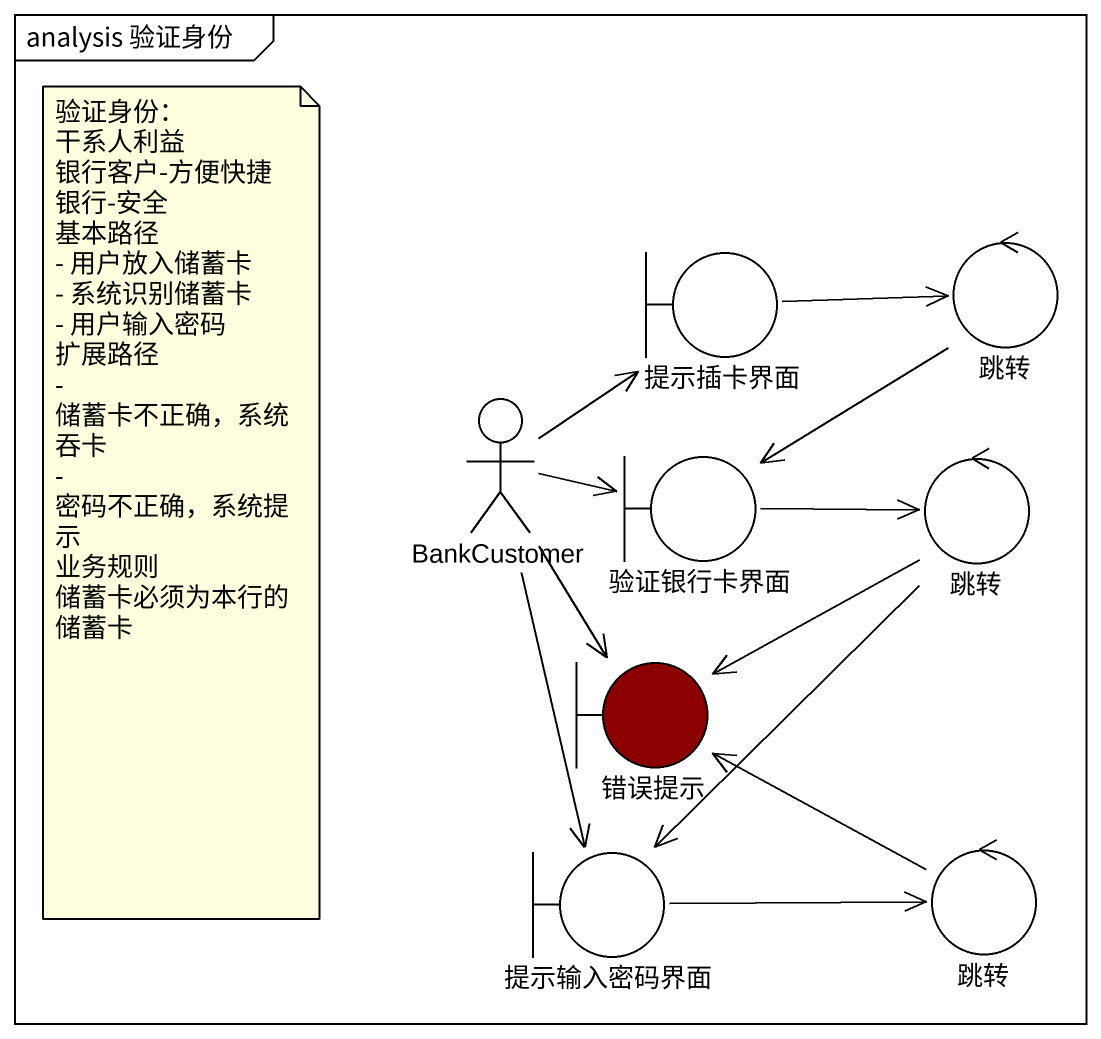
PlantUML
@startuml
mainframe analysis 验证身份
boundary 提示插卡界面
control 跳转
actor BankCustomer
boundary 验证银行卡界面
control "跳转" as 跳转_2
boundary 错误提示 #8B0000
boundary 提示输入密码界面
control "跳转" as 跳转_3
提示插卡界面 -right-> 跳转
跳转 --> 验证银行卡界面
BankCustomer -up-> 提示插卡界面
BankCustomer -right-> 验证银行卡界面
BankCustomer --> 错误提示
BankCustomer --> 提示输入密码界面
验证银行卡界面 -right-> 跳转_2
跳转_2 --> 错误提示
跳转_2 --> 提示输入密码界面
提示输入密码界面 -right-> 跳转_3
跳转_3 -left-> 错误提示
note as N1
  验证身份：
  干系人利益
  银行客户-方便快捷
  银行-安全
  基本路径
  - 用户放入储蓄卡
  - 系统识别储蓄卡
  - 用户输入密码
  扩展路径
  - 储蓄卡不正确，系统吞卡
  - 密码不正确，系统提示
  业务规则
  储蓄卡必须为本行的储蓄卡
end note
@enduml
